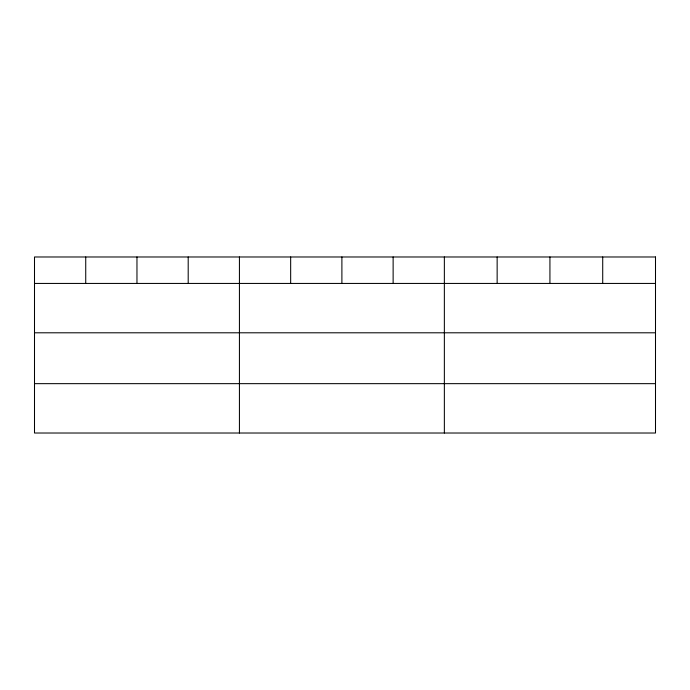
<?xml version="1.0" encoding="UTF-8"?>
<svg xmlns="http://www.w3.org/2000/svg" width="690" height="690" viewBox="0 0 690 690"><rect width="100%" height="100%" fill="white"/><g stroke="black" fill="none" stroke-linecap="round" stroke-linejoin="round"><path stroke-width="1.03" d="M34.5 283.435L655.5 283.435M34.5 332.796L655.5 332.796M34.5 383.657L655.5 383.657M602.715 256.982L602.715 283.435M549.93 256.982L549.93 283.435M497.145 256.982L497.145 283.435M444.36 256.982L444.36 433.018M393.128 256.982L393.128 283.435M341.895 256.982L341.895 283.435M290.663 256.982L290.663 283.435M239.43 256.982L239.43 433.018M188.197 256.982L188.197 283.435M136.965 256.982L136.965 283.435M85.733 256.982L85.733 283.435M655.5 256.982L34.5 256.982L34.5 433.018L655.5 433.018L655.5 256.982"/></g></svg>
